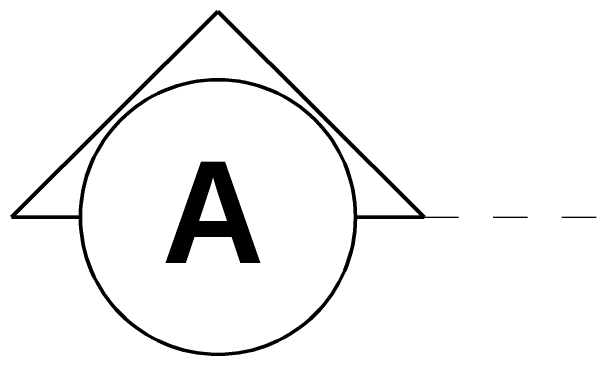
# Model space of a CAD drawing. Header units: metres. Extents: x 42 to 294, y -52 to 32.
# Drawn here: x 129.644 to 131.339, y -19.049 to -18.051 of the extents above; entities that cross this region are included whole.
import ezdxf

# ---------------------------------------------------------------- set-up
doc = ezdxf.new("R2010")
doc.units = ezdxf.units.M
doc.header["$LTSCALE"] = 0.15
doc.linetypes.add('Trazo punto', pattern=[0.015875, 0.00635, -0.004763, 0, -0.004763])
doc.layers.add('A-----SYP', color=6, linetype='Continuous', lineweight=50)
doc.styles.get("Standard").update_dxf_attribs({"font": 'arial.ttf', "height": 0.15})

# ---------------------------------------------------------------- blocks, each defined once
blk = doc.blocks.new('Sección - Extremo de sección-3896-000 Subsuelo')
at = {"layer": 'A-----SYP'}
for p, q in [((-0.006, 0.005983), (-0.012, 0)), ((0, 0), (-0.006, 0.005983)), ((-0.012, 0), (-0.01, 0)), ((-0.002, 0), (0, 0))]:
    blk.add_line(p, q, dxfattribs=at)
blk.add_circle((-0.006, 0), 0.004, dxfattribs=at)
blk.add_arc((-0.006, 0), 0.004, 0, 180, dxfattribs=at)

msp = doc.modelspace()

# ---------------------------------------------------------------- linework, layer by layer
at = {"layer": 'A-----SYP', "linetype": 'Trazo punto', "lineweight": 15}
msp.add_line((130.8442, -18.6491), (164.0108, -18.6491), dxfattribs=at)

# ---------------------------------------------------------------- block references
at = {"layer": 'A-----SYP', "xscale": 99.99999999999993, "yscale": 99.99999999999993, "zscale": 99.99999999999993}
msp.add_blockref('Sección - Extremo de sección-3896-000 Subsuelo', (130.8442, -18.6491), dxfattribs=at)

# ---------------------------------------------------------------- next in the draw order: texts
at = {"layer": 'A-----SYP', "insert": (130.2299, -18.4879), "char_height": 0.29506, "width": 0.162, "attachment_point": 2, "line_spacing_factor": 0.938532, "bg_fill": 3, "box_fill_scale": 1.25, "bg_fill_color": 0, "bg_fill_transparency": 0}
msp.add_mtext('{\\fArial|b1|i0|c0|p34;A}', dxfattribs=at)

doc.saveas('drawing.dxf')
